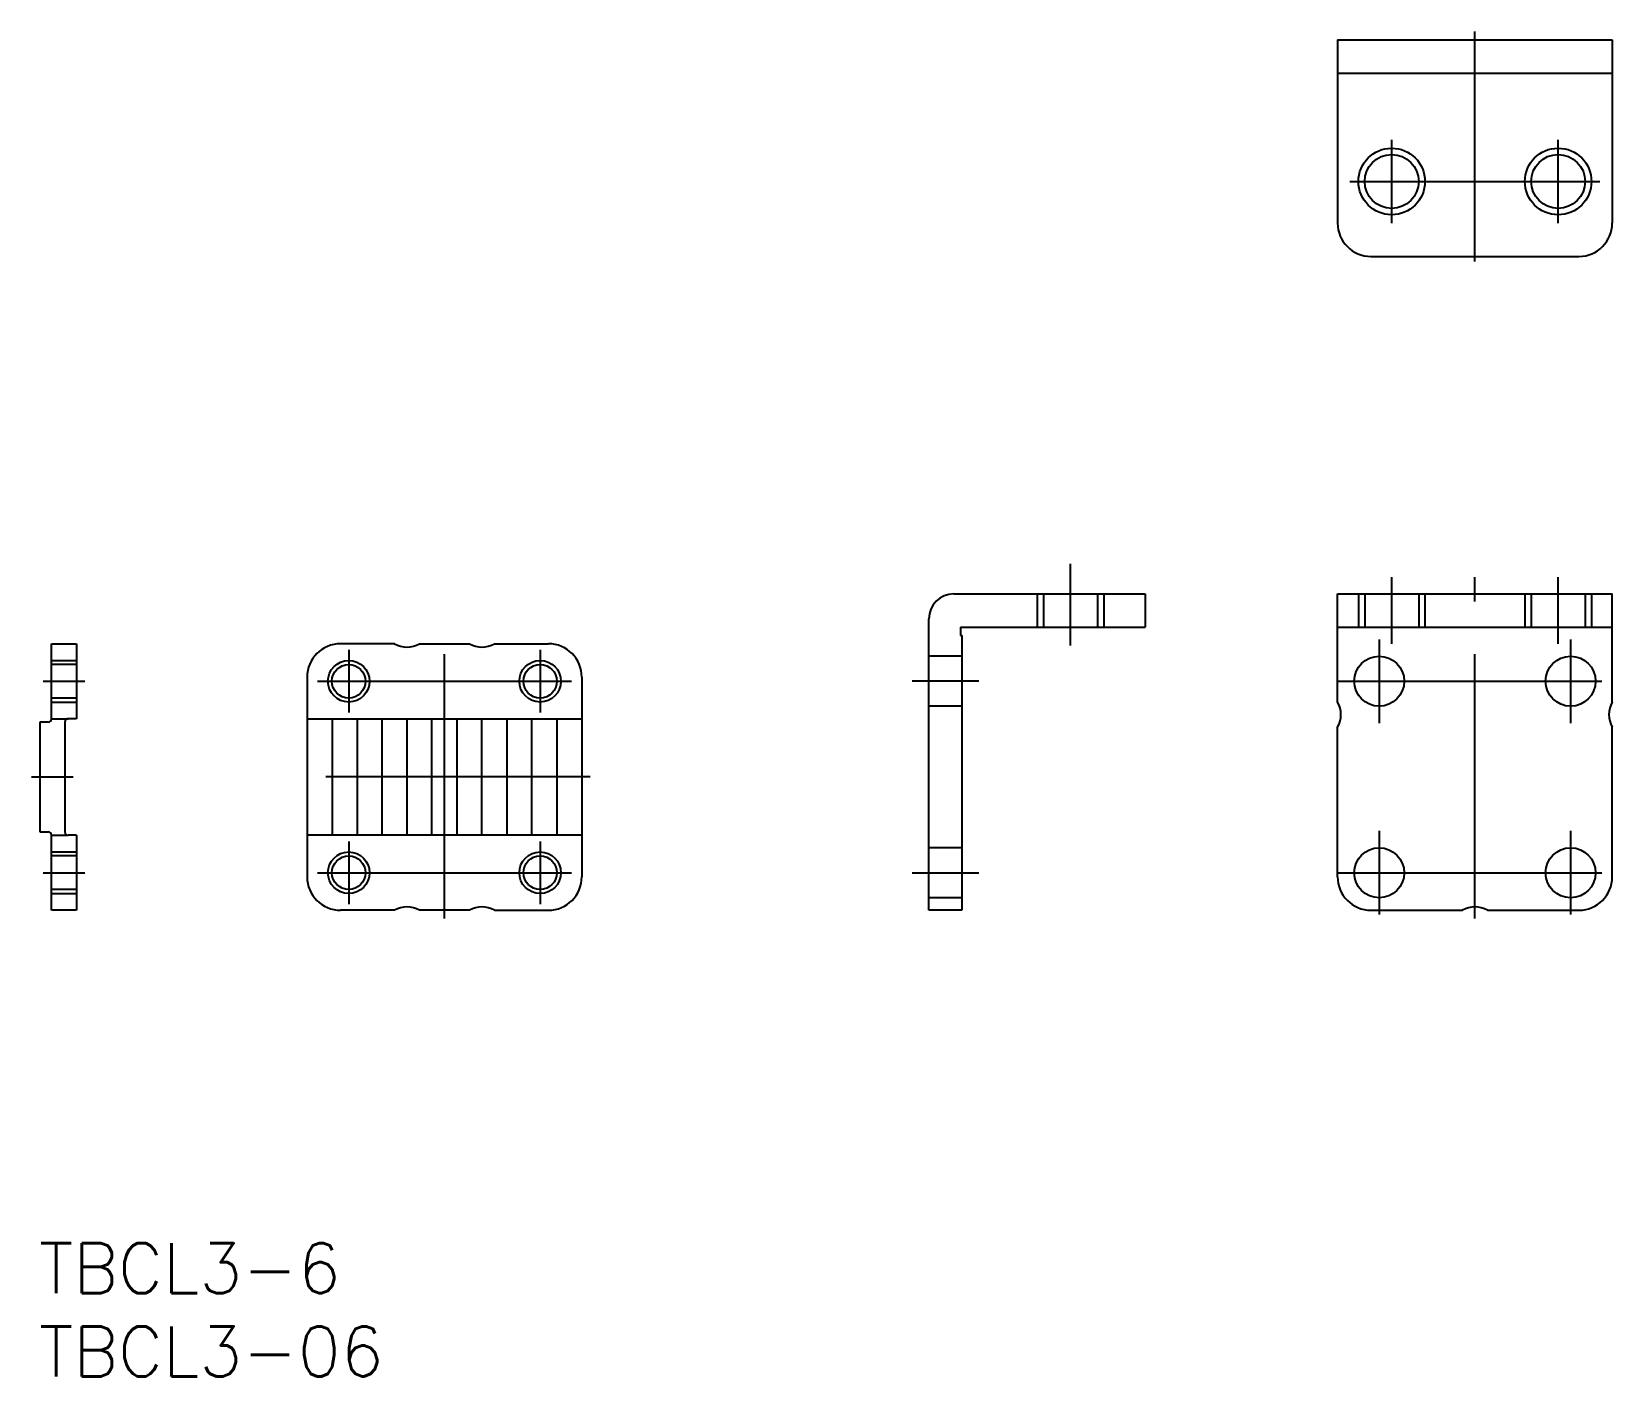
# Model space of a CAD drawing. Extents: x -0.4 to 94.5, y -8 to 72.8.
import ezdxf

# ---------------------------------------------------------------- set-up
doc = ezdxf.new("R2010")
doc.units = 0
doc.header["$LTSCALE"] = 0.5
doc.linetypes.add('CENTER', pattern=[50.8, 31.75, -6.35, 6.35, -6.35])
doc.linetypes.add('DASHED', pattern=[19.05, 12.7, -6.35])
for name, color, linetype in [('MSM_CENTER', 1, 'CENTER'), ('MSM_CONTINUOUS', 7, 'CONTINUOUS'), ('MSM_DASHED', 4, 'DASHED'), ('MSM_NARROW', 5, 'CONTINUOUS'), ('MSM_PART_NUMBER', 7, 'CONTINUOUS')]:
    doc.layers.add(name, color=color, linetype=linetype)
doc.styles.get("Standard").update_dxf_attribs({"font": 'txt.shx', "height": 2, "bigfont": 'bigfont.shx'})

# ---------------------------------------------------------------- blocks, each defined once
blk = doc.blocks.new('*U52')
at = {"layer": 'MSM_PART_NUMBER'}
blk.add_text('TBCL3-6', height=3, dxfattribs=at).set_placement((0, -3))
blk = doc.blocks.new('*U53')
at = {"layer": 'MSM_PART_NUMBER'}
blk.add_text('TBCL3-06', height=3, dxfattribs=at).set_placement((0, -8))

msp = doc.modelspace()

# ---------------------------------------------------------------- linework, layer by layer
at = {"layer": 'MSM_CENTER'}
for p, q in [((86.269, 58.969), (86.269, 72.769)), ((81.269, 61.261), (81.269, 66.277)), ((91.269, 61.261), (91.269, 66.277)), ((78.761, 63.769), (93.777, 63.769)), ((61.968, 35.902), (61.968, 40.8)), ((81.269, 36), (81.269, 40)), ((86.269, 19.5), (86.269, 40)), ((91.269, 36), (91.269, 40)), ((24.363, 19.5), (24.363, 36.5)), ((80.519, 36.258), (80.519, 31.242)), ((92.019, 36.258), (92.019, 31.242)), ((18.613, 35.629), (18.613, 31.871)), ((30.113, 35.629), (30.113, 31.871)), ((0.262, 33.75), (2.762, 33.75)), ((16.734, 33.75), (31.992, 33.75)), ((56.468, 33.75), (52.468, 33.75)), ((78.011, 33.75), (94.527, 33.75)), ((-0.438, 28), (2.062, 28)), ((33.113, 28), (15.613, 28)), ((80.519, 24.758), (80.519, 19.742)), ((92.019, 24.758), (92.019, 19.742)), ((18.613, 24.129), (18.613, 20.371)), ((30.113, 24.129), (30.113, 20.371)), ((0.262, 22.25), (2.762, 22.25)), ((16.734, 22.25), (31.992, 22.25)), ((52.468, 22.25), (56.468, 22.25)), ((78.011, 22.25), (94.527, 22.25))]:
    msp.add_line(p, q, dxfattribs=at)
at = {"layer": 'MSM_CONTINUOUS'}
for p, q in [((78.019, 72.269), (94.519, 72.269)), ((78.019, 72.269), (78.019, 61.269)), ((94.519, 72.269), (94.519, 61.269)), ((78.019, 70.269), (94.519, 70.269)), ((80.019, 59.269), (92.519, 59.269)), ((54.968, 39), (66.468, 39)), ((66.468, 39), (66.468, 37)), ((78.019, 39), (94.519, 39)), ((78.019, 32.497), (78.019, 39)), ((94.519, 32.497), (94.519, 39)), ((53.468, 20), (53.468, 37.5)), ((55.368, 37), (66.468, 37)), ((55.368, 37), (55.368, 36.5)), ((55.368, 36.5), (55.468, 36.5)), ((55.468, 20), (55.468, 36.5)), ((78.019, 37), (94.519, 37)), ((0.762, 36), (2.262, 36)), ((0.762, 31.5), (0.762, 36)), ((2.262, 36), (2.262, 31.5)), ((21.365, 36), (18.113, 36)), ((22.862, 36), (25.865, 36)), ((27.362, 36), (30.613, 36)), ((16.113, 34), (16.113, 22)), ((32.613, 34), (32.613, 22)), ((2.262, 31.5), (1.762, 31.5)), ((16.113, 31.5), (32.613, 31.5)), ((17.613, 31.5), (17.613, 24.5)), ((19.113, 31.5), (19.113, 24.5)), ((20.613, 24.5), (20.613, 31.5)), ((22.113, 31.5), (22.113, 24.5)), ((23.613, 24.5), (23.613, 31.5)), ((25.113, 31.5), (25.113, 24.5)), ((26.613, 24.5), (26.613, 31.5)), ((28.113, 31.5), (28.113, 24.5)), ((29.613, 24.5), (29.613, 31.5)), ((31.113, 31.5), (31.113, 24.5)), ((0.062, 31.3), (0.062, 24.7)), ((0.562, 31.3), (0.062, 31.3)), ((1.562, 31.3), (1.562, 24.7)), ((78.019, 22), (78.019, 31)), ((94.519, 22), (94.519, 31)), ((0.062, 24.7), (0.562, 24.7)), ((0.762, 20), (0.762, 24.5)), ((2.262, 24.5), (1.762, 24.5)), ((2.262, 24.5), (2.262, 20)), ((32.613, 24.5), (16.113, 24.5)), ((55.468, 20), (55.468, 21)), ((2.262, 20), (0.762, 20)), ((21.365, 20), (18.113, 20)), ((25.865, 20), (22.862, 20)), ((27.362, 20), (30.613, 20)), ((55.449, 20), (53.468, 20)), ((80.019, 20), (85.521, 20)), ((87.017, 20), (92.519, 20))]:
    msp.add_line(p, q, dxfattribs=at)
for centre, radius in [((81.269, 63.769), 1.621), ((91.269, 63.769), 1.621), ((80.519, 33.75), 1.5), ((92.019, 33.75), 1.5), ((18.613, 33.75), 1.006), ((30.113, 33.75), 1.006), ((80.519, 22.25), 1.5), ((92.019, 22.25), 1.5), ((18.613, 22.25), 1.006), ((30.113, 22.25), 1.006)]:
    msp.add_circle(centre, radius, dxfattribs=at)
for centre, radius, start, end in [((80.019, 61.269), 2, 180, 270), ((92.519, 61.269), 2, 270, 0), ((54.968, 37.5), 1.5, 90, 180), ((18.113, 34), 2, 90, 180), ((22.113, 37.3), 1.5, 240.07357, 299.92643), ((26.613, 37.3), 1.5, 240.07357, 299.92643), ((30.613, 34), 2, 0, 90), ((76.719, 31.748), 1.5, 330.07357, 29.92643), ((95.819, 31.748), 1.5, 150.07357, 209.92643), ((0.562, 31.5), 0.2, 270, 0), ((1.762, 31.3), 0.2, 90, 180), ((0.562, 24.5), 0.2, 0, 90), ((1.762, 24.7), 0.2, 180, 270), ((18.113, 22), 2, 180, 270), ((30.613, 22), 2, 270, 0), ((80.019, 22), 2, 180, 270), ((92.519, 22), 2, 270, 0), ((22.113, 18.7), 1.5, 60.07357, 119.92643), ((26.613, 18.7), 1.5, 60.07357, 119.92643), ((86.269, 18.7), 1.5, 60.07357, 119.92643)]:
    msp.add_arc(centre, radius, start, end, dxfattribs=at)
at = {"layer": 'MSM_DASHED'}
for p, q in [((59.968, 39), (59.968, 37)), ((60.347, 39), (60.347, 37)), ((63.589, 39), (63.589, 37)), ((63.968, 39), (63.968, 37)), ((79.269, 39), (79.269, 37)), ((79.648, 39), (79.648, 37)), ((82.89, 39), (82.89, 37)), ((83.269, 39), (83.269, 37)), ((89.269, 39), (89.269, 37)), ((89.648, 39), (89.648, 37)), ((92.89, 39), (92.89, 37)), ((93.269, 39), (93.269, 37)), ((55.468, 35.25), (53.468, 35.25)), ((0.762, 35), (2.262, 35)), ((2.262, 34.756), (0.762, 34.756)), ((2.262, 32.743), (0.762, 32.743)), ((0.762, 32.5), (2.262, 32.5)), ((0.762, 31.5), (1.762, 31.5)), ((55.468, 32.25), (53.468, 32.25)), ((0.762, 24.5), (1.762, 24.5)), ((55.468, 23.75), (53.468, 23.75)), ((0.762, 23.5), (2.262, 23.5)), ((2.262, 23.256), (0.762, 23.256)), ((2.262, 21.243), (0.762, 21.243)), ((0.762, 21), (2.262, 21)), ((55.468, 20.75), (53.468, 20.75))]:
    msp.add_line(p, q, dxfattribs=at)
at = {"layer": 'MSM_NARROW'}
for centre, radius in [((81.269, 63.769), 2), ((91.269, 63.769), 2), ((18.613, 33.75), 1.25), ((30.113, 33.75), 1.25), ((18.613, 22.25), 1.25), ((30.113, 22.25), 1.25)]:
    msp.add_circle(centre, radius, dxfattribs=at)

# ---------------------------------------------------------------- block references
at = {"layer": 'MSM_CONTINUOUS'}
for name in ['*U52', '*U53']:
    msp.add_blockref(name, (0, 0), dxfattribs=at)

doc.saveas('drawing.dxf')
